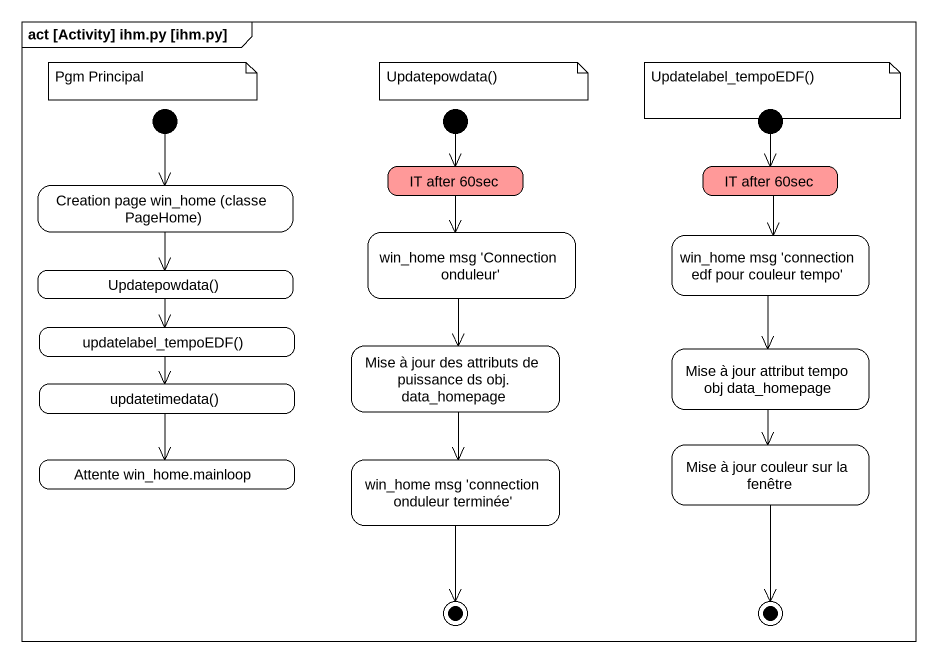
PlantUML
@startuml
mainframe act [Activity] ihm.py [ihm.py]
hide empty description
state initial1 <<start>>
state initial2 <<start>>
state initial3 <<start>>
state "Creation page win_home (classe PageHome)" as Creation_page_win_home
state "IT after 60sec" as IT_after_60sec #FF9999
state "IT after 60sec" as IT_after_60sec_2 #FF9999
state "win_home msg 'Connection onduleur'" as win_home_msg_Connection
state "win_home msg 'connection edf pour couleur tempo'" as win_home_msg_connection_edf
state "Updatepowdata()" as Updatepowdata
state "updatelabel_tempoEDF()" as updatelabel_tempoEDF
state "updatetimedata()" as updatetimedata
state "Mise à jour des attributs de puissance ds obj. data_homepage" as Mise_à_jour_des_attributs
state "Mise à jour attribut tempo obj data_homepage" as Mise_à_jour_attribut_tempo
state "Mise à jour couleur sur la fenêtre" as Mise_à_jour_couleur_sur_la
state "Attente win_home.mainloop" as Attente_win_home_mainloop
state "win_home msg 'connection onduleur terminée'" as win_home_msg_connection
state final1 <<end>>
state final2 <<end>>
initial1 --> Creation_page_win_home
initial2 --> IT_after_60sec
initial3 --> IT_after_60sec_2
Creation_page_win_home --> Updatepowdata
IT_after_60sec --> win_home_msg_Connection
IT_after_60sec_2 --> win_home_msg_connection_edf
win_home_msg_Connection --> Mise_à_jour_des_attributs
win_home_msg_connection_edf --> Mise_à_jour_attribut_tempo
Updatepowdata --> updatelabel_tempoEDF
updatelabel_tempoEDF --> updatetimedata
updatetimedata --> Attente_win_home_mainloop
Mise_à_jour_des_attributs --> win_home_msg_connection
Mise_à_jour_attribut_tempo --> Mise_à_jour_couleur_sur_la
Mise_à_jour_couleur_sur_la --> final2
win_home_msg_connection --> final1
note as N1
  Pgm Principal
end note
note as N2
  Updatepowdata()
end note
note as N3
  Updatelabel_tempoEDF()
end note
@enduml
